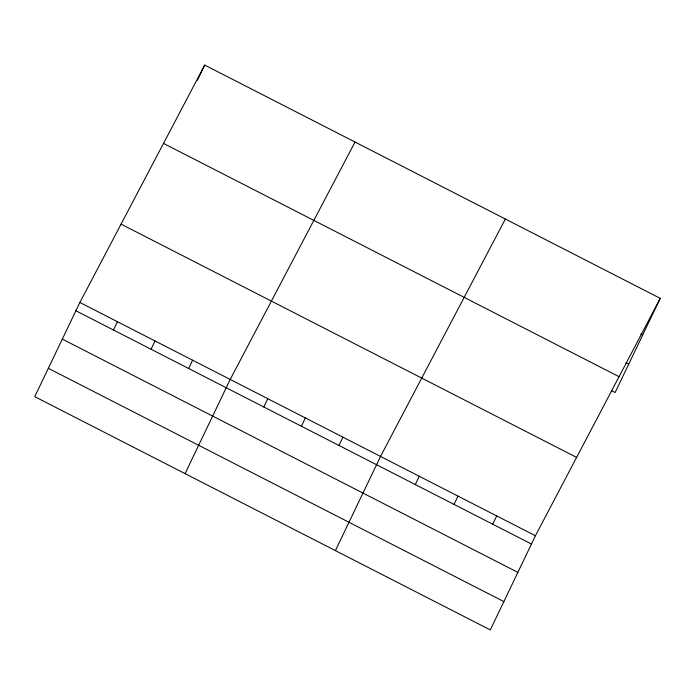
<?xml version="1.0" encoding="UTF-8"?>
<svg xmlns="http://www.w3.org/2000/svg" width="695" height="695" viewBox="0 0 695 695"><rect width="100%" height="100%" fill="white"/><g stroke="black" fill="none" stroke-linecap="round" stroke-linejoin="round"><path stroke-width="1.04" d="M79.873 302.473L34.75 396.654L490.296 629.931L535.419 535.749L660.25 298.346L204.704 65.069L79.873 302.473L535.419 535.749M197.458 80.194L204.704 65.069M113.485 330.003L117.455 321.716M151.067 349.255L155.037 340.967M188.649 368.498L192.619 360.21M185.078 473.634L230.201 379.453L355.032 142.049M263.813 406.983L267.784 398.695M301.395 426.235L305.366 417.947M338.978 445.478L342.948 437.19M335.407 550.614L380.53 456.433L505.369 219.029M415.28 484.554L419.25 476.266M454.009 504.379L457.979 496.091M492.729 524.212L496.699 515.925M660.25 298.346L615.127 392.527L611.348 390.59M640.807 334.008L642.701 334.981M625.874 362.729L628.706 364.18M163.516 143.413L619.054 376.69M121.069 224.129L576.615 457.406M75.903 310.761L531.449 544.037M62.324 339.108L517.871 572.385M48.329 368.307L503.875 601.592"/></g></svg>
